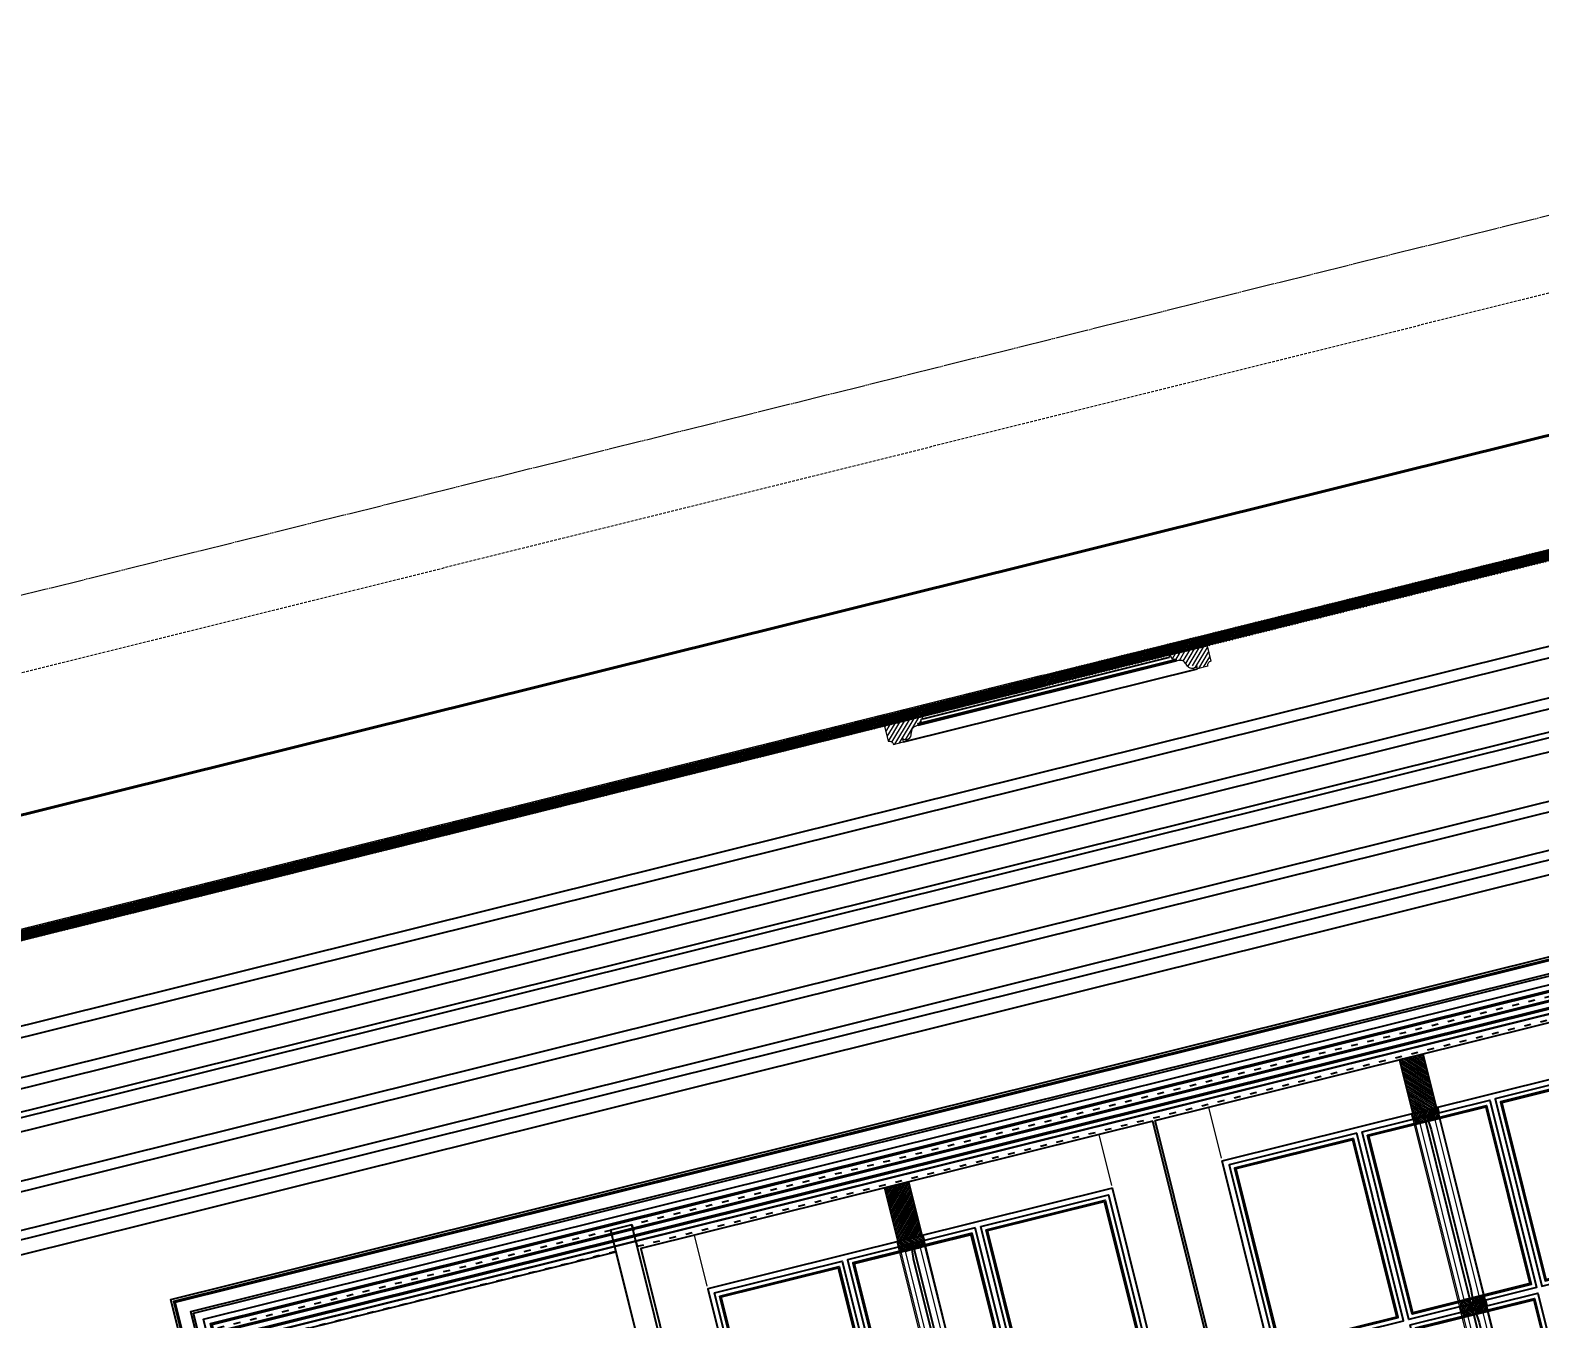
# Model space of a CAD drawing. Header units: inches. Extents: x 122939 to 389145, y 29603 to 574065.
# Drawn here: x 337419 to 340144, y 507948 to 510275 of the extents above; entities that cross this region are included whole.
import ezdxf

# ---------------------------------------------------------------- set-up
doc = ezdxf.new("R2010")
doc.units = ezdxf.units.IN
doc.header["$MEASUREMENT"] = 0
for name, pattern in [('ACAD_ISO03W100', [30, 12, -18]), ('DASHED', [0.75, 0.5, -0.25]), ('HIDDEN', [0.375, 0.25, -0.125]), ('PHANTOM-Z', [69.2, 60, -1.4, 2.5, -1.4, 2.5, -1.4])]:
    doc.linetypes.add(name, pattern=pattern)
for name, color, linetype in [('8', 8, 'Continuous'), ('A-Hidden', 8, 'HIDDEN'), ('A-TEXT', 7, 'Continuous'), ('gypsum', 31, 'Continuous')]:
    doc.layers.add(name, color=color, linetype=linetype)
for name, color, linetype, lineweight in [('a-cut', 30, 'PHANTOM-Z', 18), ('A-FLOR-SLAB', 7, 'Continuous', 40), ('A-WALL-HATCH', 8, 'Continuous', 20), ('GRC', 41, 'Continuous', 0)]:
    doc.layers.add(name, color=color, linetype=linetype, lineweight=lineweight)
doc.styles.add('romans', font='romans.shx')
pattern_1 = [(45, (-52964.606, -57999.7377), (-4.4194174, 4.4194174), [])]
pattern_2 = [(135, (-731.5624, 902.898), (-1.76776695, -1.76776695), [])]
pattern_3 = [(135, (-484.0624, 791.238), (-1.76776695, -1.76776695), [])]

# ---------------------------------------------------------------- blocks, each defined once
blk = doc.blocks.new('CEIL001')
at = {"layer": '8'}
h = blk.add_hatch(dxfattribs=at)
h.set_pattern_fill('ANSI31', color=256, scale=30, style=0)
h.set_pattern_definition([(45, (-522874.697, -8484.2517), (-2.65165043, 2.65165043), [])])
h.paths.add_polyline_path([(2890.1, -20), (2890.1, 0), (-40, 0), (-40, -20)])
h = blk.add_hatch(dxfattribs=at)
h.set_pattern_fill('ANSI31', color=256, scale=30, style=0)
h.set_pattern_definition([(45, (-522834.697, -8484.2517), (-2.65165043, 2.65165043), [])])
h.paths.add_polyline_path([(2890.1, -20), (2890.1, 0), (5820.2, 0), (5820.2, -20)])
at = {"layer": 'A-WALL-HATCH'}
h = blk.add_hatch(dxfattribs=at)
h.set_pattern_fill('ANSI31', color=256, scale=50, angle=-13.9714, style=0)
h.set_pattern_definition(pattern_1)
edge = h.paths.add_edge_path()
edge.add_line((2590.1, -20), (2590.1, -48.4))
edge.add_arc((2590.1, -56.2), 7.81, 0, 90, ccw=False)
edge.add_line((2597.9, -56.2), (2616.6, -56.2))
edge.add_line((2616.6, -56.2), (2616.6, -49.9))
edge.add_arc((2623.6, -45.2), 8.47, -145.8773, -89.2455)
edge.add_arc((2623.7, -43.8), 9.83, -89.6267, -20.302)
edge.add_arc((2676, -61.4), 45.3, 149.9024, 161.8141, ccw=False)
edge.add_arc((2645.5, -43.6), 10, 95.9485, 150.6542, ccw=False)
edge.add_arc((2648.5, -69.5), 36.1, 88.3753, 96.4708, ccw=False)
edge.add_line((2649.6, -33.4), (2649.6, -30.4))
edge.add_arc((2648.7, -6.5), 23.9, -87.9646, -77.963)
edge.add_arc((2652.9, -26.4), 3.65, -76.78, -18.8512)
edge.add_arc((2639.8, -20.5), 18, -23.13, -10.9931)
edge.add_line((2657.4, -23.9), (2660.6, -23.9))
edge.add_line((2660.6, -23.9), (2660.6, -20))
edge.add_line((2660.6, -20), (2590.1, -20))
h = blk.add_hatch(dxfattribs=at)
h.set_pattern_fill('ANSI31', color=256, scale=50, angle=-13.9714, style=0)
h.set_pattern_definition(pattern_1)
edge = h.paths.add_edge_path()
edge.add_line((3190.1, -20), (3190.1, -48.4))
edge.add_arc((3190.1, -56.2), 7.81, 90, 180)
edge.add_line((3182.3, -56.2), (3163.5, -56.2))
edge.add_line((3163.5, -56.2), (3163.5, -49.9))
edge.add_arc((3156.5, -45.2), 8.47, 269.2455, 325.8773, ccw=False)
edge.add_arc((3156.5, -43.8), 9.83, 200.302, 269.6267, ccw=False)
edge.add_arc((3104.2, -61.4), 45.3, 18.1859, 30.0976)
edge.add_arc((3134.6, -43.6), 10, 29.3458, 84.0515)
edge.add_arc((3131.6, -69.5), 36.1, 83.5292, 91.6247)
edge.add_line((3130.6, -33.4), (3130.6, -30.4))
edge.add_arc((3131.4, -6.5), 23.9, 257.963, 267.9646, ccw=False)
edge.add_arc((3127.3, -26.4), 3.65, 198.8512, 256.78, ccw=False)
edge.add_arc((3140.3, -20.5), 18, 190.9931, 203.13, ccw=False)
edge.add_line((3122.7, -23.9), (3119.6, -23.9))
edge.add_line((3119.6, -23.9), (3119.6, -20))
edge.add_line((3119.6, -20), (3190.1, -20))
at = {"layer": 'GRC', "elevation": 0}
blk.add_lwpolyline([(2890.1, -20), (2890.1, 0), (-40, 0), (-40, -20)], close=True, dxfattribs=at)
at = {"layer": 'GRC'}
blk.add_lwpolyline([(2890.1, -20), (2890.1, 0), (5820.2, 0), (5820.2, -20)], close=True, dxfattribs=at)
at = {"layer": 'gypsum', "lineweight": 0}
for points in [[(2590.1, -20), (2590.1, -48.4, -0.414214), (2597.9, -56.2), (2616.6, -56.2), (2616.6, -49.9, 0.252258), (2623.8, -53.7, 0.312062), (2632.9, -47.2, -0.052022), (2636.8, -38.7, -0.243338), (2644.5, -33.6, -0.035338), (2649.6, -33.4), (2649.6, -30.4, 0.043668), (2653.7, -29.9, 0.258286), (2656.3, -27.5, 0.053007), (2657.4, -23.9), (2660.6, -23.9), (2660.6, -20), (2590.1, -20)], [(3190.1, -20), (3190.1, -48.4, 0.414214), (3182.3, -56.2), (3163.5, -56.2), (3163.5, -49.9, -0.252258), (3156.4, -53.7, -0.312062), (3147.2, -47.2, 0.052022), (3143.4, -38.7, 0.243338), (3135.7, -33.6, 0.035338), (3130.6, -33.4), (3130.6, -30.4, -0.043668), (3126.4, -29.9, -0.258286), (3123.8, -27.5, -0.053007), (3122.7, -23.9), (3119.6, -23.9), (3119.6, -20), (3190.1, -20)]]:
    blk.add_lwpolyline(points, format="xyb", dxfattribs=at)
blk = doc.blocks.new('french door panel')
at = {"lineweight": 0}
h = blk.add_hatch(dxfattribs=at)
h.set_pattern_fill('ANSI31', color=8, scale=20, angle=90)
h.set_pattern_definition(pattern_2)
edge = h.paths.add_edge_path()
edge.add_line((6358, 4229.2), (6358, 4129.2))
edge.add_line((6358, 4129.2), (6402, 4129.2))
edge.add_line((6402, 4129.2), (6402, 4228.8))
edge.add_line((6402, 4228.8), (6358, 4228.8))
h = blk.add_hatch(dxfattribs=at)
h.set_pattern_fill('ANSI31', color=8, scale=20)
h.set_pattern_definition([(45, (-731.5624, 902.898), (-1.76776695, 1.76776695), [])])
h.paths.add_polyline_path([(6394, 4109.2), (6394, 4111.2, 0.414214), (6402, 4119.2), (6404, 4119.2), (6404, 4129.2), (6356, 4129.2), (6356, 4119.2), (6383, 4119.2), (6383, 4109.2)])
h = blk.add_hatch(dxfattribs=at)
h.set_pattern_fill('ANSI31', color=8, scale=20, angle=90)
h.set_pattern_definition(pattern_2)
h.paths.add_polyline_path([(6377, 4109.2), (6377, 4119.2), (6358, 4119.2, 0.414214), (6366, 4111.2), (6366, 4109.2)])
h = blk.add_hatch(dxfattribs=at)
h.set_pattern_fill('ANSI31', color=8, scale=20)
h.set_pattern_definition([(45, (-484.0624, 791.238), (-1.76776695, 1.76776695), [])])
edge = h.paths.add_edge_path()
edge.add_line((6356, 3760.1), (6383, 3760.1))
edge.add_line((6383, 3760.1), (6383, 3750.1))
edge.add_line((6383, 3750.1), (6394, 3750.1))
edge.add_line((6394, 3750.1), (6394, 3752.1))
edge.add_arc((6394, 3760.1), 8, 270, 360)
edge.add_line((6402, 3760.1), (6404, 3760.1))
edge.add_line((6404, 3760.1), (6404, 3770.1))
edge.add_line((6404, 3770.1), (6402, 3770.1))
edge.add_arc((6394, 3770.1), 8, 360, 450)
edge.add_line((6394, 3778.1), (6394, 3780.1))
edge.add_line((6394, 3780.1), (6383, 3780.1))
edge.add_line((6383, 3780.1), (6383, 3770.1))
edge.add_line((6383, 3770.1), (6356, 3770.1))
edge.add_line((6356, 3770.1), (6356, 3760.1))
h = blk.add_hatch(dxfattribs=at)
h.set_pattern_fill('ANSI31', color=8, scale=20, angle=90)
h.set_pattern_definition(pattern_3)
edge = h.paths.add_edge_path()
edge.add_line((6358, 3770.1), (6377, 3770.1))
edge.add_line((6377, 3770.1), (6377, 3780.1))
edge.add_line((6377, 3780.1), (6366, 3780.1))
edge.add_line((6366, 3780.1), (6366, 3778.1))
edge.add_arc((6366, 3770.1), 8, 450, 540)
h = blk.add_hatch(dxfattribs=at)
h.set_pattern_fill('ANSI31', color=8, scale=20, angle=90)
h.set_pattern_definition(pattern_3)
edge = h.paths.add_edge_path()
edge.add_line((6358, 3760.1), (6377, 3760.1))
edge.add_line((6377, 3760.1), (6377, 3750.1))
edge.add_line((6377, 3750.1), (6366, 3750.1))
edge.add_line((6366, 3750.1), (6366, 3752.1))
edge.add_arc((6366, 3760.1), 8, 180, 270, ccw=False)
at = {"color": 8, "lineweight": 0}
for p, q in [((6003.7, 4134.2, 0), (6003.7, 4229.2, 0)), ((6756.2, 4134.2, 0), (6756.2, 4229.2, 0)), ((6356, 1974.3), (6356, 4119.2, 0)), ((6358, 4119.2, 0), (6358, 3770.1, 0)), ((6402, 4119.2, 0), (6402, 3770.1, 0)), ((6404, 1974.3), (6404, 4119.2, 0)), ((6366, 4109.2, 0), (6366, 3778.1, 0)), ((6394, 4109.2, 0), (6394, 3778.1, 0)), ((6358, 3760.1, 0), (6358, 3410.9)), ((6366, 3752.1, 0), (6366, 3418.9)), ((6394, 3752.1, 0), (6394, 3418.9)), ((6402, 3760.1, 0), (6402, 3410.9))]:
    blk.add_line(p, q, dxfattribs=at)
at = {"color": 0, "lineweight": -2, "elevation": 0}
for points in [[(5903.7, 4229.2), (6856.2, 4229.2), (6856.2, 1662.2), (5903.7, 1662.2)], [(6003.7, 4129.2), (6756.2, 4129.2), (6756.2, 1964.3), (6003.7, 1964.3)], [(6251.2, 4119.2), (6013.7, 4119.2), (6013.7, 3770.1), (6251.2, 3770.1)], [(6261.2, 4119.2), (6498.7, 4119.2), (6498.7, 3770.1), (6261.2, 3770.1)], [(6746.2, 4119.2), (6508.7, 4119.2), (6508.7, 3770.1), (6746.2, 3770.1)], [(6243.2, 4111.2), (6021.7, 4111.2), (6021.7, 3778.1), (6243.2, 3778.1)], [(6241.2, 4109.2), (6023.7, 4109.2), (6023.7, 3780.1), (6241.2, 3780.1)], [(6269.2, 4111.2), (6490.7, 4111.2), (6490.7, 3778.1), (6269.2, 3778.1)], [(6271.2, 4109.2), (6488.7, 4109.2), (6488.7, 3780.1), (6271.2, 3780.1)], [(6738.2, 4111.2), (6516.7, 4111.2), (6516.7, 3778.1), (6738.2, 3778.1)], [(6736.2, 4109.2), (6518.7, 4109.2), (6518.7, 3780.1), (6736.2, 3780.1)], [(6261.2, 3760.1), (6498.7, 3760.1), (6498.7, 3410.9), (6261.2, 3410.9)], [(6269.2, 3752.1), (6490.7, 3752.1), (6490.7, 3418.9), (6269.2, 3418.9)], [(6271.2, 3750.1), (6488.7, 3750.1), (6488.7, 3420.9), (6271.2, 3420.9)]]:
    blk.add_lwpolyline(points, close=True, dxfattribs=at)
at = {"color": 8, "lineweight": -2, "elevation": 0}
blk.add_lwpolyline([(6358, 4229.2), (6358, 4129.2), (6402, 4129.2), (6402, 4228.8), (6358, 4228.8)], dxfattribs=at)
for points in [[(6356, 4119.2), (6356, 4129.2), (6404, 4129.2), (6404, 4119.2), (6402, 4119.2, -0.414214), (6394, 4111.2), (6394, 4109.2), (6383, 4109.2), (6383, 4119.2), (6356, 4119.2)], [(6358, 4119.2), (6377, 4119.2), (6377, 4109.2), (6366, 4109.2), (6366, 4111.2, -0.414214), (6358, 4119.2, 1)], [(6358, 3770.1), (6377, 3770.1), (6377, 3780.1), (6366, 3780.1), (6366, 3778.1, 0.414214), (6358, 3770.1, -1)], [(6358, 3760.1), (6377, 3760.1), (6377, 3750.1), (6366, 3750.1), (6366, 3752.1, -0.414214), (6358, 3760.1, 1)]]:
    blk.add_lwpolyline(points, format="xyb", dxfattribs=at)
at = {"color": 8, "elevation": 0}
for points in [[(6383.2, 3796.3), (6381.2, 3772.1), (6377.2, 3772.1), (6377.2, 4117.2), (6381.2, 4117.2), (6383.2, 4093)], [(6383.2, 3437.2), (6381.2, 3412.9), (6377.2, 3412.9), (6377.2, 3758.1), (6381.2, 3758.1), (6383.2, 3733.8)]]:
    blk.add_lwpolyline(points, close=True, dxfattribs=at)
at = {"color": 8, "lineweight": -2, "elevation": 0}
blk.add_lwpolyline([(6356, 3770.1), (6383, 3770.1), (6383, 3780.1), (6394, 3780.1), (6394, 3778.1, -0.414214), (6402, 3770.1), (6404, 3770.1), (6404, 3760.1), (6402, 3760.1, -0.414214), (6394, 3752.1), (6394, 3750.1), (6383, 3750.1), (6383, 3760.1), (6356, 3760.1)], format="xyb", close=True, dxfattribs=at)
blk = doc.blocks.new('french door fixed panel')
at = {"color": 0, "lineweight": -2, "elevation": 0}
blk.add_lwpolyline([(7599.9, 4234.2), (6901.2, 4234.2), (6901.2, 1662.2), (7599.9, 1662.2)], close=True, dxfattribs=at)

msp = doc.modelspace()

# ---------------------------------------------------------------- linework, layer by layer
msp.add_line((337793.693, 507909.742, 0.001), (341093.955, 508730.842, 0.001))
at = {"color": 0, "linetype": 'ACAD_ISO03W100'}
for points, elevation in [([(340367.886, 508581.272), (338505.201, 508117.839), (338514.858, 508079.022), (340377.543, 508542.455), (340377.543, 508542.455), (340367.886, 508581.272)], -0.001), ([(338428.42, 505401.795), (338389.604, 505392.137), (337757.723, 507931.868), (338466.384, 508108.181), (338476.042, 508069.365), (337806.197, 507902.708)], -0.008)]:
    msp.add_lwpolyline(points, close=True, dxfattribs=dict(at, elevation=elevation))
at = {"color": 0, "elevation": 0.001}
msp.add_lwpolyline([(339122.409, 505471.409), (339161.225, 505481.067), (338505.201, 508117.839), (338466.384, 508108.181)], close=True, dxfattribs=at)
at = {"layer": 'a-cut'}
msp.add_line((334770.771, 508599.99, 0), (343301.594, 510722.444, 0), dxfattribs=at)
at = {"layer": 'A-FLOR-SLAB'}
msp.add_line((343080.64, 510270.206, 0), (335317.31, 508338.703, 0), dxfattribs=at)
at = {"layer": 'A-Hidden', "linetype": 'DASHED', "lineweight": 0, "ltscale": 10}
for p, q in [((334787.853, 508206.975, 0), (344526.595, 510629.957, 0)), ((343020.562, 510511.681, 0), (335257.232, 508580.178, 0)), ((334915.815, 507692.654, 0), (344654.558, 510115.637, -0.001))]:
    msp.add_line(p, q, dxfattribs=at)
at = {"layer": 'gypsum', "color": 8}
for p, q in [((342015.257, 509623.861, -0.001), (336561.357, 508266.94, -0.001)), ((336566.186, 508247.532, -0.001), (342020.086, 509604.453, -0.001)), ((342447.492, 509540.487, -0.007), (336188.027, 507983.142, -0.001)), ((336529.714, 508166.324, -0.001), (342090.36, 509549.803, -0.001)), ((342095.188, 509530.394, -0.001), (336510.282, 508140.879, -0.001)), ((336500.531, 508097.234, -0.001), (342129.106, 509497.614, -0.001)), ((342520.094, 509469.509, -0.007), (336182.338, 507892.686, -0.001)), ((342530.076, 509452.741, -0.007), (336183.737, 507873.782, -0.001)), ((342626.714, 509407.282, -0.007), (336117.611, 507787.828, -0.001)), ((342635.682, 509392.378, -0.007), (336103.059, 507767.072, -0.001)), ((339488.704, 509136.047, -0.001), (339020.925, 509019.68, -0.001)), ((339487.991, 509138.913, -0.001), (339021.209, 509022.779, -0.001)), ((339030.309, 509031.759, -0.001), (339475.743, 509142.582, -0.001)), ((338995.472, 508989.827, -0.001), (339526.168, 509121.863, -0.001))]:
    msp.add_line(p, q, dxfattribs=at)
at = {"layer": 'gypsum', "color": 8, "elevation": -0.001}
for points in [[(336007.252, 507964.202), (341937.437, 509439.622)], [(336080.873, 507735.202), (342660.532, 509372.21)]]:
    msp.add_lwpolyline(points, dxfattribs=at)
at = {"layer": 'gypsum', "elevation": 0}
for points in [[(338292.702, 505491.687), (337672.893, 507982.896), (341166.392, 508852.073), (341786.201, 506360.863)], [(338296.911, 505492.734), (337678.149, 507979.734), (341163.23, 508846.817), (341781.992, 506359.816)], [(338298.885, 505493.225), (337680.615, 507978.251), (341161.747, 508844.351), (341780.018, 506359.325)], [(338321.608, 505498.878), (337708.991, 507961.181), (341144.678, 508815.974), (341757.294, 506353.671)], [(338325.573, 505499.865), (337713.942, 507958.203), (341141.7, 508811.024), (341753.33, 506352.685)], [(338340.157, 505503.493), (337732.155, 507947.248), (341130.744, 508792.811), (341738.746, 506349.056)], [(338350.102, 505505.968), (337744.574, 507939.777), (341123.273, 508780.392), (341728.801, 506346.582)], [(338352.409, 505506.542), (337747.456, 507938.044), (341121.54, 508777.51), (341726.493, 506346.008)], [(338366.71, 505510.1), (337765.314, 507927.301), (341110.797, 508759.652), (341712.193, 506342.45)], [(338369.017, 505510.674), (337768.196, 507925.568), (341109.064, 508756.77), (341709.885, 506341.876)], [(338378.963, 505513.148), (337780.616, 507918.096), (341101.592, 508744.349), (341699.939, 506339.401)], [(338381.272, 505513.723), (337783.499, 507916.362), (341099.858, 508741.467), (341697.631, 506338.827)], [(338389.743, 505515.83), (337794.079, 507909.998), (341093.494, 508730.887), (341689.159, 506336.719)]]:
    msp.add_lwpolyline(points, dxfattribs=at)

# ---------------------------------------------------------------- block references
at = {"color": 0, "rotation": 13.97142328298569}
msp.add_blockref('french door panel', (334741.631, 502776.777, 0.001), dxfattribs=at)
at = {"color": 0, "xscale": -1, "rotation": 13.97142328298562}
for name in ['french door panel', 'french door fixed panel']:
    msp.add_blockref(name, (346195.453, 505626.468, 0.001), dxfattribs=at)
at = {"layer": 'GRC', "rotation": 13.9714232829857}
msp.add_blockref('CEIL001', (336442.68, 508412.596, -0.001), dxfattribs=at)

# ---------------------------------------------------------------- texts
at = {"layer": 'A-TEXT', "color": 1, "style": 'romans'}
msp.add_text('CANCEL COLUMNS AND REPLACE BY FRENCH DOOR', height=500, rotation=13.971423, dxfattribs=at).set_placement((330472.186, 509317.602, 0))

doc.saveas('drawing.dxf')
